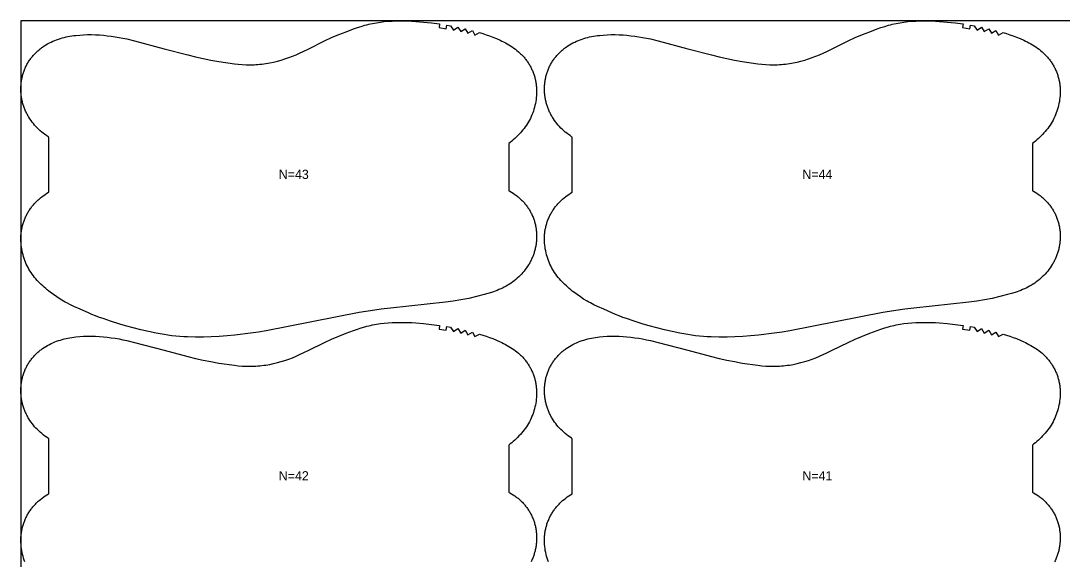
# Model space of a CAD drawing. Header units: inches. Extents: x 0 to 1970, y -81 to 1075.
# Drawn here: x 0 to 562, y 784 to 1075 of the extents above; entities that cross this region are included whole.
import ezdxf

# ---------------------------------------------------------------- set-up
doc = ezdxf.new("R2010")
doc.units = ezdxf.units.IN

msp = doc.modelspace()

# ---------------------------------------------------------------- linework, layer by layer
at = {"layer": '1'}
for points in [[(0.4971, -81.331), (1970.2823, -81.331), (1970.2823, 1074.6588), (0.4971, 1074.6588), (0.4971, -81.331)], [(107.0602, 1052.7719), (115.4704, 1051.5297), (117.5853, 1051.3058), (119.7046, 1051.1332), (121.827, 1051.0237), (122.8889, 1050.9962), (123.9511, 1050.9889), (125.0133, 1051.0028), (126.0752, 1051.0381), (127.1364, 1051.0943), (128.1964, 1051.171), (129.255, 1051.2679), (130.3115, 1051.3847), (131.3658, 1051.5211), (132.4172, 1051.6766), (133.4656, 1051.8509), (134.5106, 1052.0434), (136.5904, 1052.4812), (138.6554, 1052.9857), (140.7046, 1053.5526), (142.7368, 1054.1784), (144.7497, 1054.863), (146.7409, 1055.6071), (148.7078, 1056.4112), (150.6495, 1057.2736), (152.5706, 1058.1824), (155.5364, 1059.6588), (163.9892, 1063.8667), (167.8614, 1065.6212), (171.7808, 1067.2691), (175.7362, 1068.8258), (179.7258, 1070.2957), (181.734, 1070.9962), (183.754, 1071.6603), (185.7887, 1072.2729), (186.8126, 1072.5551), (187.8413, 1072.8188), (188.8752, 1073.0625), (189.9137, 1073.2862), (190.9566, 1073.4906), (192.0032, 1073.6762), (194.1059, 1073.9932), (196.2177, 1074.2415), (198.3353, 1074.4258), (200.457, 1074.5525), (202.5813, 1074.628), (204.707, 1074.6588), (206.8328, 1074.6505), (208.958, 1074.6039), (211.0819, 1074.5186), (213.2037, 1074.3944), (217.4395, 1074.0349), (221.6645, 1073.5578), (226.0163, 1072.9742), (225.7302, 1070.9948), (229.6433, 1070.3893), (229.9692, 1072.3626), (231.9407, 1072.026), (233.5365, 1069.7013), (235.8709, 1071.2818), (237.4015, 1068.9158), (239.7785, 1070.4284), (241.2357, 1068.017), (243.658, 1069.456), (245.042, 1067.0014), (247.5071, 1068.3669), (249.3283, 1067.8055), (251.1387, 1067.2112), (252.9358, 1066.5794), (254.7171, 1065.9055), (256.6828, 1065.0982), (258.6212, 1064.2274), (259.5788, 1063.7667), (260.5279, 1063.2883), (261.4679, 1062.7914), (262.3983, 1062.2756), (263.3182, 1061.7401), (264.2259, 1061.1836), (265.1191, 1060.605), (265.9959, 1060.0029), (266.8541, 1059.3761), (267.6915, 1058.7233), (268.5062, 1058.0432), (268.9044, 1057.6926), (269.2961, 1057.3346), (269.681, 1056.9693), (270.0591, 1056.5967), (270.4302, 1056.2169), (270.7942, 1055.8301), (271.1509, 1055.4365), (271.5003, 1055.0362), (271.8422, 1054.6293), (272.1764, 1054.2161), (272.5029, 1053.7967), (272.8216, 1053.3711), (273.1322, 1052.9397), (273.4347, 1052.5025), (273.729, 1052.0596), (274.0149, 1051.6113), (274.2923, 1051.1577), (274.5611, 1050.6989), (274.8211, 1050.2351), (275.0724, 1049.7665), (275.3147, 1049.2933), (275.548, 1048.8155), (275.7722, 1048.3335), (275.9873, 1047.8474), (276.1932, 1047.3573), (276.3897, 1046.8634), (276.5768, 1046.366), (276.7545, 1045.8652), (276.9226, 1045.3611), (277.081, 1044.854), (277.2298, 1044.344), (277.3687, 1043.8313), (277.4977, 1043.3161), (277.6167, 1042.7985), (277.7258, 1042.2788), (277.8248, 1041.7571), (277.9139, 1041.2336), (277.9932, 1040.7084), (278.0628, 1040.1819), (278.1226, 1039.654), (278.1728, 1039.1251), (278.2135, 1038.5953), (278.2447, 1038.0648), (278.2666, 1037.5338), (278.2823, 1036.4708), (278.2613, 1035.4078), (278.2041, 1034.3463), (278.1114, 1033.2877), (277.9837, 1032.2329), (277.8216, 1031.1828), (277.6256, 1030.1385), (277.3962, 1029.1006), (277.1342, 1028.0703), (276.84, 1027.0484), (276.5141, 1026.0358), (276.1572, 1025.0335), (275.7692, 1024.0428), (275.3503, 1023.0649), (274.9006, 1022.1013), (274.42, 1021.1532), (273.9086, 1020.2221), (273.3665, 1019.3091), (272.7938, 1018.4157), (272.1908, 1017.543), (271.5592, 1016.6905), (270.9009, 1015.8578), (270.2179, 1015.0443), (269.5122, 1014.2495), (268.7858, 1013.4727), (268.0406, 1012.7135), (267.2785, 1011.9712), (266.5014, 1011.2453), (265.7102, 1010.5353), (264.9056, 1009.8408), (264.0885, 1009.1611), (263.2823, 1008.5254), (263.2823, 983.1643), (263.8607, 982.8519), (264.7789, 982.3157), (265.6784, 981.7488), (266.5577, 981.1512), (266.9893, 980.8409), (267.4152, 980.5231), (267.8353, 980.1977), (268.2494, 979.8647), (268.6573, 979.5243), (269.0588, 979.1763), (269.4537, 978.8209), (269.8417, 978.458), (270.2228, 978.0877), (270.5968, 977.7101), (270.9635, 977.3253), (271.3227, 976.9336), (271.6743, 976.535), (272.0181, 976.1298), (272.3541, 975.7179), (272.682, 975.2996), (273.0016, 974.8751), (273.3129, 974.4444), (273.6156, 974.0077), (273.9097, 973.5652), (274.1949, 973.117), (274.4712, 972.6632), (274.7383, 972.2041), (274.9961, 971.7396), (275.2444, 971.27), (275.4833, 970.7956), (275.7126, 970.3164), (275.9324, 969.8327), (276.1426, 969.3447), (276.3431, 968.8526), (276.5339, 968.3567), (276.715, 967.8571), (276.8864, 967.354), (277.0479, 966.8477), (277.1997, 966.3383), (277.3415, 965.8261), (277.4735, 965.3112), (277.5955, 964.7939), (277.7075, 964.2744), (277.8095, 963.7529), (277.9015, 963.2296), (277.9834, 962.7047), (278.0553, 962.1783), (278.1173, 961.6507), (278.1694, 961.1219), (278.2116, 960.5923), (278.2439, 960.0619), (278.2665, 959.531), (278.2792, 958.9997), (278.2823, 958.4683), (278.2756, 957.9368), (278.2593, 957.4055), (278.2334, 956.8745), (278.1978, 956.344), (278.1527, 955.8143), (278.0981, 955.2854), (278.034, 954.7576), (277.9605, 954.231), (277.8775, 953.7059), (277.7851, 953.1823), (277.6832, 952.6606), (277.572, 952.1408), (277.4514, 951.6232), (277.3214, 951.1078), (277.1821, 950.595), (277.0335, 950.0849), (276.8756, 949.5777), (276.7084, 949.0735), (276.5319, 948.5725), (276.3462, 948.075), (276.1513, 947.581), (275.9471, 947.0909), (275.7338, 946.6046), (275.5114, 946.1224), (275.2801, 945.6444), (275.0401, 945.1706), (274.7916, 944.7012), (274.5347, 944.2362), (274.2695, 943.7758), (273.9962, 943.32), (273.426, 942.4227), (272.8254, 941.5452), (272.1956, 940.6882), (271.5378, 939.8526), (270.8534, 939.039), (270.1432, 938.248), (269.4081, 937.4803), (268.649, 936.7365), (267.8668, 936.017), (267.0623, 935.3226), (266.2365, 934.6537), (265.3901, 934.0109), (264.5241, 933.3948), (263.6397, 932.8054), (263.2823, 932.5825), (262.7379, 932.2428), (261.8197, 931.707), (260.8865, 931.1979), (259.9392, 930.7157), (258.9789, 930.2603), (258.0068, 929.8318), (257.0241, 929.4297), (256.0318, 929.052), (255.0311, 928.6961), (254.0232, 928.3595), (251.9904, 927.7342), (249.9427, 927.1559), (245.8268, 926.0875), (241.6857, 925.1311), (237.5176, 924.2931), (233.3256, 923.5847), (229.1143, 923.0078), (199.5194, 919.8724), (194.5572, 919.285), (191.0765, 918.873), (182.6835, 917.5132), (132.641, 907.5957), (128.4437, 906.9212), (124.2341, 906.3242), (115.7909, 905.3213), (111.5563, 904.9448), (107.3148, 904.6548), (103.0687, 904.4462), (98.8191, 904.3201), (94.5673, 904.285), (90.3171, 904.3732), (88.1941, 904.4748), (86.0734, 904.6178), (83.9561, 904.8032), (81.8431, 905.032), (79.7352, 905.3046), (77.6327, 905.6182), (73.4452, 906.3542), (69.2817, 907.2137), (65.1409, 908.1763), (61.0211, 909.2262), (56.9242, 910.3608), (53.7106, 911.314), (48.7976, 912.8611), (44.7639, 914.2085), (42.762, 914.9228), (40.7755, 915.6761), (38.8067, 916.4737), (36.8519, 917.3066), (32.4321, 919.285), (29.0873, 920.7822), (27.1704, 921.6999), (25.2802, 922.6685), (24.3479, 923.1769), (23.4247, 923.7018), (21.6052, 924.7991), (19.8217, 925.9556), (18.0741, 927.1667), (16.3631, 928.4292), (15.5, 929.1099), (14.6938, 929.7456), (13.8766, 930.4253), (13.0721, 931.1198), (12.2809, 931.8298), (11.5038, 932.5557), (10.7417, 933.298), (9.9965, 934.0572), (9.27, 934.834), (8.5643, 935.6288), (7.8814, 936.4423), (7.2231, 937.275), (6.5915, 938.1275), (5.9885, 939.0002), (5.4157, 939.8936), (4.8737, 940.8066), (4.3623, 941.7377), (3.8817, 942.6858), (3.432, 943.6494), (3.0131, 944.6273), (2.6251, 945.618), (2.2681, 946.6203), (1.9423, 947.6329), (1.6481, 948.6548), (1.386, 949.6851), (1.1567, 950.723), (0.9607, 951.7673), (0.7986, 952.8174), (0.6709, 953.8722), (0.5781, 954.9308), (0.521, 955.9923), (0.5, 957.0553), (0.5157, 958.1183), (0.5375, 958.6493), (0.5687, 959.1798), (0.6094, 959.7096), (0.6597, 960.2385), (0.7195, 960.7664), (0.789, 961.2929), (0.8683, 961.8181), (0.9575, 962.3416), (1.0565, 962.8633), (1.1655, 963.383), (1.2846, 963.9006), (1.4136, 964.4158), (1.5525, 964.9285), (1.7012, 965.4385), (1.8597, 965.9456), (2.0278, 966.4497), (2.2054, 966.9505), (2.3926, 967.4479), (2.5891, 967.9418), (2.795, 968.4319), (3.01, 968.918), (3.2343, 969.4), (3.4676, 969.8778), (3.7099, 970.351), (3.9611, 970.8196), (4.2212, 971.2834), (4.49, 971.7422), (4.7674, 972.1958), (5.0533, 972.6441), (5.3476, 973.087), (5.6501, 973.5242), (5.9607, 973.9556), (6.2794, 974.3812), (6.6059, 974.8006), (6.9401, 975.2138), (7.282, 975.6207), (7.6313, 976.021), (7.9881, 976.4146), (8.3521, 976.8014), (8.7232, 977.1812), (9.1012, 977.5538), (9.4862, 977.9191), (9.8779, 978.2771), (10.276, 978.6277), (11.0907, 979.3078), (11.9282, 979.9606), (12.7864, 980.5874), (13.6632, 981.1895), (14.5564, 981.7681), (15.464, 982.3246), (15.5, 982.3455), (15.5, 1011.998), (15.1426, 1012.2209), (14.2581, 1012.8103), (13.3922, 1013.4264), (12.5458, 1014.0692), (11.72, 1014.7381), (10.9155, 1015.4325), (10.1333, 1016.152), (9.3742, 1016.8958), (8.6391, 1017.6635), (7.9289, 1018.4545), (7.2444, 1019.2681), (6.5867, 1020.1037), (5.9569, 1020.9607), (5.3563, 1021.8382), (4.7861, 1022.7355), (4.5128, 1023.1913), (4.2476, 1023.6517), (3.9907, 1024.1167), (3.7421, 1024.5861), (3.5022, 1025.0599), (3.2709, 1025.5379), (3.0485, 1026.0201), (2.8352, 1026.5064), (2.631, 1026.9965), (2.4361, 1027.4905), (2.2503, 1027.988), (2.0739, 1028.489), (1.9067, 1028.9932), (1.7487, 1029.5004), (1.6001, 1030.0105), (1.4608, 1030.5233), (1.3309, 1031.0387), (1.2103, 1031.5563), (1.0991, 1032.0761), (0.9972, 1032.5978), (0.9048, 1033.1214), (0.8218, 1033.6465), (0.7483, 1034.1731), (0.6842, 1034.7009), (0.6296, 1035.2298), (0.5845, 1035.7595), (0.5489, 1036.29), (0.523, 1036.821), (0.5067, 1037.3523), (0.5, 1037.8838), (0.503, 1038.4152), (0.5158, 1038.9465), (0.5384, 1039.4774), (0.5707, 1040.0078), (0.6129, 1040.5374), (0.665, 1041.0662), (0.727, 1041.5938), (0.7989, 1042.1202), (0.8808, 1042.6451), (0.9728, 1043.1684), (1.0748, 1043.6899), (1.1868, 1044.2094), (1.3088, 1044.7267), (1.4407, 1045.2416), (1.5826, 1045.7538), (1.7343, 1046.2632), (1.8959, 1046.7695), (2.0673, 1047.2726), (2.2484, 1047.7722), (2.4392, 1048.2681), (2.6397, 1048.7602), (2.8499, 1049.2482), (3.0697, 1049.7319), (3.299, 1050.2111), (3.5379, 1050.6855), (3.7862, 1051.1551), (4.044, 1051.6196), (4.3111, 1052.0787), (4.5873, 1052.5325), (4.8726, 1052.9807), (5.1666, 1053.4232), (5.4694, 1053.8599), (5.7807, 1054.2906), (6.1003, 1054.7151), (6.4282, 1055.1334), (6.7641, 1055.5453), (7.108, 1055.9505), (7.4596, 1056.3491), (7.8188, 1056.7408), (8.1855, 1057.1256), (8.5594, 1057.5032), (8.9405, 1057.8735), (9.3286, 1058.2364), (9.7235, 1058.5918), (10.125, 1058.9398), (10.5328, 1059.2802), (10.9469, 1059.6132), (11.3671, 1059.9386), (11.793, 1060.2564), (12.2246, 1060.5667), (13.1039, 1061.1643), (14.0034, 1061.7312), (14.9216, 1062.2674), (15.8569, 1062.7725), (16.8079, 1063.2466), (17.7733, 1063.69), (18.752, 1064.1032), (19.7428, 1064.4868), (20.7445, 1064.8413), (21.756, 1065.1672), (22.7762, 1065.465), (23.8038, 1065.7353), (24.8379, 1065.9788), (25.8775, 1066.1965), (26.9222, 1066.3899), (27.9712, 1066.5602), (29.0238, 1066.7087), (30.0795, 1066.8369), (32.1971, 1067.0373), (34.3193, 1067.1704), (36.4439, 1067.239), (38.5692, 1067.2445), (40.6935, 1067.1883), (42.8154, 1067.0722), (44.9339, 1066.9004), (47.0482, 1066.6774), (49.1574, 1066.408), (51.2607, 1066.0959), (53.357, 1065.7411), (55.4451, 1065.3429), (57.5238, 1064.9002), (61.6539, 1063.8953), (77.6497, 1059.6588), (90.423, 1056.2758), (94.5576, 1055.2852), (98.7091, 1054.3685), (102.8773, 1053.5315), (107.0602, 1052.7719)], [(389.0602, 1052.7719), (397.4704, 1051.5297), (399.5853, 1051.3058), (401.7046, 1051.1332), (403.827, 1051.0237), (404.8889, 1050.9962), (405.9511, 1050.9889), (407.0133, 1051.0028), (408.0752, 1051.0381), (409.1364, 1051.0943), (410.1964, 1051.171), (411.255, 1051.2679), (412.3115, 1051.3847), (413.3658, 1051.5211), (414.4172, 1051.6766), (415.4656, 1051.8509), (416.5106, 1052.0434), (418.5904, 1052.4812), (420.6554, 1052.9857), (422.7046, 1053.5526), (424.7368, 1054.1784), (426.7497, 1054.863), (428.7409, 1055.6071), (430.7078, 1056.4112), (432.6495, 1057.2736), (434.5706, 1058.1824), (437.5364, 1059.6588), (445.9892, 1063.8667), (449.8614, 1065.6212), (453.7808, 1067.2691), (457.7362, 1068.8258), (461.7258, 1070.2957), (463.734, 1070.9962), (465.754, 1071.6603), (467.7887, 1072.2729), (468.8126, 1072.5551), (469.8413, 1072.8188), (470.8752, 1073.0625), (471.9137, 1073.2862), (472.9566, 1073.4906), (474.0032, 1073.6762), (476.1059, 1073.9932), (478.2177, 1074.2415), (480.3353, 1074.4258), (482.457, 1074.5525), (484.5813, 1074.628), (486.707, 1074.6588), (488.8328, 1074.6505), (490.958, 1074.6039), (493.0819, 1074.5186), (495.2037, 1074.3944), (499.4395, 1074.0349), (503.6645, 1073.5578), (508.0163, 1072.9742), (507.7302, 1070.9948), (511.6433, 1070.3893), (511.9692, 1072.3626), (513.9407, 1072.026), (515.5365, 1069.7013), (517.8709, 1071.2818), (519.4015, 1068.9158), (521.7785, 1070.4284), (523.2357, 1068.017), (525.658, 1069.456), (527.042, 1067.0014), (529.5071, 1068.3669), (531.3283, 1067.8055), (533.1387, 1067.2112), (534.9358, 1066.5794), (536.7171, 1065.9055), (538.6828, 1065.0982), (540.6212, 1064.2274), (541.5788, 1063.7667), (542.5279, 1063.2883), (543.4679, 1062.7914), (544.3983, 1062.2756), (545.3182, 1061.7401), (546.2259, 1061.1836), (547.1191, 1060.605), (547.9959, 1060.0029), (548.8541, 1059.3761), (549.6915, 1058.7233), (550.5062, 1058.0432), (550.9044, 1057.6926), (551.2961, 1057.3346), (551.681, 1056.9693), (552.0591, 1056.5967), (552.4302, 1056.2169), (552.7942, 1055.8301), (553.1509, 1055.4365), (553.5003, 1055.0362), (553.8422, 1054.6293), (554.1764, 1054.2161), (554.5029, 1053.7967), (554.8216, 1053.3711), (555.1322, 1052.9397), (555.4347, 1052.5025), (555.729, 1052.0596), (556.0149, 1051.6113), (556.2923, 1051.1577), (556.5611, 1050.6989), (556.8211, 1050.2351), (557.0724, 1049.7665), (557.3147, 1049.2933), (557.548, 1048.8155), (557.7722, 1048.3335), (557.9873, 1047.8474), (558.1932, 1047.3573), (558.3897, 1046.8634), (558.5768, 1046.366), (558.7545, 1045.8652), (558.9226, 1045.3611), (559.081, 1044.854), (559.2298, 1044.344), (559.3687, 1043.8313), (559.4977, 1043.3161), (559.6167, 1042.7985), (559.7258, 1042.2788), (559.8248, 1041.7571), (559.9139, 1041.2336), (559.9932, 1040.7084), (560.0628, 1040.1819), (560.1226, 1039.654), (560.1728, 1039.1251), (560.2135, 1038.5953), (560.2447, 1038.0648), (560.2666, 1037.5338), (560.2823, 1036.4708), (560.2613, 1035.4078), (560.2041, 1034.3463), (560.1114, 1033.2877), (559.9837, 1032.2329), (559.8216, 1031.1828), (559.6256, 1030.1385), (559.3962, 1029.1006), (559.1342, 1028.0703), (558.84, 1027.0484), (558.5141, 1026.0358), (558.1572, 1025.0335), (557.7692, 1024.0428), (557.3503, 1023.0649), (556.9006, 1022.1013), (556.42, 1021.1532), (555.9086, 1020.2221), (555.3665, 1019.3091), (554.7938, 1018.4157), (554.1908, 1017.543), (553.5592, 1016.6905), (552.9009, 1015.8578), (552.2179, 1015.0443), (551.5122, 1014.2495), (550.7858, 1013.4727), (550.0406, 1012.7135), (549.2785, 1011.9712), (548.5014, 1011.2453), (547.7102, 1010.5353), (546.9056, 1009.8408), (546.0885, 1009.1611), (545.2823, 1008.5254), (545.2823, 983.1643), (545.8607, 982.8519), (546.7789, 982.3157), (547.6784, 981.7488), (548.5577, 981.1512), (548.9893, 980.8409), (549.4152, 980.5231), (549.8353, 980.1977), (550.2494, 979.8647), (550.6573, 979.5243), (551.0588, 979.1763), (551.4537, 978.8209), (551.8417, 978.458), (552.2228, 978.0877), (552.5968, 977.7101), (552.9635, 977.3253), (553.3227, 976.9336), (553.6743, 976.535), (554.0181, 976.1298), (554.3541, 975.7179), (554.682, 975.2996), (555.0016, 974.8751), (555.3129, 974.4444), (555.6156, 974.0077), (555.9097, 973.5652), (556.1949, 973.117), (556.4712, 972.6632), (556.7383, 972.2041), (556.9961, 971.7396), (557.2444, 971.27), (557.4833, 970.7956), (557.7126, 970.3164), (557.9324, 969.8327), (558.1426, 969.3447), (558.3431, 968.8526), (558.5339, 968.3567), (558.715, 967.8571), (558.8864, 967.354), (559.0479, 966.8477), (559.1997, 966.3383), (559.3415, 965.8261), (559.4735, 965.3112), (559.5955, 964.7939), (559.7075, 964.2744), (559.8095, 963.7529), (559.9015, 963.2296), (559.9834, 962.7047), (560.0553, 962.1783), (560.1173, 961.6507), (560.1694, 961.1219), (560.2116, 960.5923), (560.2439, 960.0619), (560.2665, 959.531), (560.2792, 958.9997), (560.2823, 958.4683), (560.2756, 957.9368), (560.2593, 957.4055), (560.2334, 956.8745), (560.1978, 956.344), (560.1527, 955.8143), (560.0981, 955.2854), (560.034, 954.7576), (559.9605, 954.231), (559.8775, 953.7059), (559.7851, 953.1823), (559.6832, 952.6606), (559.572, 952.1408), (559.4514, 951.6232), (559.3214, 951.1078), (559.1821, 950.595), (559.0335, 950.0849), (558.8756, 949.5777), (558.7084, 949.0735), (558.5319, 948.5725), (558.3462, 948.075), (558.1513, 947.581), (557.9471, 947.0909), (557.7338, 946.6046), (557.5114, 946.1224), (557.2801, 945.6444), (557.0401, 945.1706), (556.7916, 944.7012), (556.5347, 944.2362), (556.2695, 943.7758), (555.9962, 943.32), (555.426, 942.4227), (554.8254, 941.5452), (554.1956, 940.6882), (553.5378, 939.8526), (552.8534, 939.039), (552.1432, 938.248), (551.4081, 937.4803), (550.649, 936.7365), (549.8668, 936.017), (549.0623, 935.3226), (548.2365, 934.6537), (547.3901, 934.0109), (546.5241, 933.3948), (545.6397, 932.8054), (545.2823, 932.5825), (544.7379, 932.2428), (543.8197, 931.707), (542.8865, 931.1979), (541.9392, 930.7157), (540.9789, 930.2603), (540.0068, 929.8318), (539.0241, 929.4297), (538.0318, 929.052), (537.0311, 928.6961), (536.0232, 928.3595), (533.9904, 927.7342), (531.9427, 927.1559), (527.8268, 926.0875), (523.6857, 925.1311), (519.5176, 924.2931), (515.3256, 923.5847), (511.1143, 923.0078), (481.5194, 919.8724), (476.5572, 919.285), (473.0765, 918.873), (464.6835, 917.5132), (414.641, 907.5957), (410.4437, 906.9212), (406.2341, 906.3242), (397.7909, 905.3213), (393.5563, 904.9448), (389.3148, 904.6548), (385.0687, 904.4462), (380.8191, 904.3201), (376.5673, 904.285), (372.3171, 904.3732), (370.1941, 904.4748), (368.0734, 904.6178), (365.9561, 904.8032), (363.8431, 905.032), (361.7352, 905.3046), (359.6327, 905.6182), (355.4452, 906.3542), (351.2817, 907.2137), (347.1409, 908.1763), (343.0211, 909.2262), (338.9242, 910.3608), (335.7106, 911.314), (330.7976, 912.8611), (326.7639, 914.2085), (324.762, 914.9228), (322.7755, 915.6761), (320.8067, 916.4737), (318.8519, 917.3066), (314.4321, 919.285), (311.0873, 920.7822), (309.1704, 921.6999), (307.2802, 922.6685), (306.3479, 923.1769), (305.4247, 923.7018), (303.6052, 924.7991), (301.8217, 925.9556), (300.0741, 927.1667), (298.3631, 928.4292), (297.5, 929.1099), (296.6938, 929.7456), (295.8766, 930.4253), (295.0721, 931.1198), (294.2809, 931.8298), (293.5038, 932.5557), (292.7417, 933.298), (291.9965, 934.0572), (291.27, 934.834), (290.5643, 935.6288), (289.8814, 936.4423), (289.2231, 937.275), (288.5915, 938.1275), (287.9885, 939.0002), (287.4157, 939.8936), (286.8737, 940.8066), (286.3623, 941.7377), (285.8817, 942.6858), (285.432, 943.6494), (285.0131, 944.6273), (284.6251, 945.618), (284.2681, 946.6203), (283.9423, 947.6329), (283.6481, 948.6548), (283.386, 949.6851), (283.1567, 950.723), (282.9607, 951.7673), (282.7986, 952.8174), (282.6709, 953.8722), (282.5781, 954.9308), (282.521, 955.9923), (282.5, 957.0553), (282.5157, 958.1183), (282.5375, 958.6493), (282.5687, 959.1798), (282.6094, 959.7096), (282.6597, 960.2385), (282.7195, 960.7664), (282.789, 961.2929), (282.8683, 961.8181), (282.9575, 962.3416), (283.0565, 962.8633), (283.1655, 963.383), (283.2846, 963.9006), (283.4136, 964.4158), (283.5525, 964.9285), (283.7012, 965.4385), (283.8597, 965.9456), (284.0278, 966.4497), (284.2054, 966.9505), (284.3926, 967.4479), (284.5891, 967.9418), (284.795, 968.4319), (285.01, 968.918), (285.2343, 969.4), (285.4676, 969.8778), (285.7099, 970.351), (285.9611, 970.8196), (286.2212, 971.2834), (286.49, 971.7422), (286.7674, 972.1958), (287.0533, 972.6441), (287.3476, 973.087), (287.6501, 973.5242), (287.9607, 973.9556), (288.2794, 974.3812), (288.6059, 974.8006), (288.9401, 975.2138), (289.282, 975.6207), (289.6313, 976.021), (289.9881, 976.4146), (290.3521, 976.8014), (290.7232, 977.1812), (291.1012, 977.5538), (291.4862, 977.9191), (291.8779, 978.2771), (292.276, 978.6277), (293.0907, 979.3078), (293.9282, 979.9606), (294.7864, 980.5874), (295.6632, 981.1895), (296.5564, 981.7681), (297.464, 982.3246), (297.5, 982.3455), (297.5, 1011.998), (297.1426, 1012.2209), (296.2581, 1012.8103), (295.3922, 1013.4264), (294.5458, 1014.0692), (293.72, 1014.7381), (292.9155, 1015.4325), (292.1333, 1016.152), (291.3742, 1016.8958), (290.6391, 1017.6635), (289.9289, 1018.4545), (289.2444, 1019.2681), (288.5867, 1020.1037), (287.9569, 1020.9607), (287.3563, 1021.8382), (286.7861, 1022.7355), (286.5128, 1023.1913), (286.2476, 1023.6517), (285.9907, 1024.1167), (285.7421, 1024.5861), (285.5022, 1025.0599), (285.2709, 1025.5379), (285.0485, 1026.0201), (284.8352, 1026.5064), (284.631, 1026.9965), (284.4361, 1027.4905), (284.2503, 1027.988), (284.0739, 1028.489), (283.9067, 1028.9932), (283.7487, 1029.5004), (283.6001, 1030.0105), (283.4608, 1030.5233), (283.3309, 1031.0387), (283.2103, 1031.5563), (283.0991, 1032.0761), (282.9972, 1032.5978), (282.9048, 1033.1214), (282.8218, 1033.6465), (282.7483, 1034.1731), (282.6842, 1034.7009), (282.6296, 1035.2298), (282.5845, 1035.7595), (282.5489, 1036.29), (282.523, 1036.821), (282.5067, 1037.3523), (282.5, 1037.8838), (282.503, 1038.4152), (282.5158, 1038.9465), (282.5384, 1039.4774), (282.5707, 1040.0078), (282.6129, 1040.5374), (282.665, 1041.0662), (282.727, 1041.5938), (282.7989, 1042.1202), (282.8808, 1042.6451), (282.9728, 1043.1684), (283.0748, 1043.6899), (283.1868, 1044.2094), (283.3088, 1044.7267), (283.4407, 1045.2416), (283.5826, 1045.7538), (283.7343, 1046.2632), (283.8959, 1046.7695), (284.0673, 1047.2726), (284.2484, 1047.7722), (284.4392, 1048.2681), (284.6397, 1048.7602), (284.8499, 1049.2482), (285.0697, 1049.7319), (285.299, 1050.2111), (285.5379, 1050.6855), (285.7862, 1051.1551), (286.044, 1051.6196), (286.3111, 1052.0787), (286.5873, 1052.5325), (286.8726, 1052.9807), (287.1666, 1053.4232), (287.4694, 1053.8599), (287.7807, 1054.2906), (288.1003, 1054.7151), (288.4282, 1055.1334), (288.7641, 1055.5453), (289.108, 1055.9505), (289.4596, 1056.3491), (289.8188, 1056.7408), (290.1855, 1057.1256), (290.5594, 1057.5032), (290.9405, 1057.8735), (291.3286, 1058.2364), (291.7235, 1058.5918), (292.125, 1058.9398), (292.5328, 1059.2802), (292.9469, 1059.6132), (293.3671, 1059.9386), (293.793, 1060.2564), (294.2246, 1060.5667), (295.1039, 1061.1643), (296.0034, 1061.7312), (296.9216, 1062.2674), (297.8569, 1062.7725), (298.8079, 1063.2466), (299.7733, 1063.69), (300.752, 1064.1032), (301.7428, 1064.4868), (302.7445, 1064.8413), (303.756, 1065.1672), (304.7762, 1065.465), (305.8038, 1065.7353), (306.8379, 1065.9788), (307.8775, 1066.1965), (308.9222, 1066.3899), (309.9712, 1066.5602), (311.0238, 1066.7087), (312.0795, 1066.8369), (314.1971, 1067.0373), (316.3193, 1067.1704), (318.4439, 1067.239), (320.5692, 1067.2445), (322.6935, 1067.1883), (324.8154, 1067.0722), (326.9339, 1066.9004), (329.0482, 1066.6774), (331.1574, 1066.408), (333.2607, 1066.0959), (335.357, 1065.7411), (337.4451, 1065.3429), (339.5238, 1064.9002), (343.6539, 1063.8953), (359.6497, 1059.6588), (372.423, 1056.2758), (376.5576, 1055.2852), (380.7091, 1054.3685), (384.8773, 1053.5315), (389.0602, 1052.7719)]]:
    msp.add_lwpolyline(points, close=True, dxfattribs=at)
for points in [[(2.6251, 783.161), (2.2681, 784.1633), (1.9423, 785.1759), (1.6481, 786.1978), (1.386, 787.2281), (1.1567, 788.266), (0.9607, 789.3103), (0.7986, 790.3604), (0.6709, 791.4152), (0.5781, 792.4738), (0.521, 793.5353), (0.5, 794.5983), (0.5157, 795.6613), (0.5375, 796.1923), (0.5687, 796.7228), (0.6094, 797.2526), (0.6597, 797.7815), (0.7195, 798.3094), (0.789, 798.8359), (0.8683, 799.3611), (0.9575, 799.8846), (1.0565, 800.4063), (1.1655, 800.926), (1.2846, 801.4436), (1.4136, 801.9588), (1.5525, 802.4715), (1.7012, 802.9815), (1.8597, 803.4886), (2.0278, 803.9927), (2.2054, 804.4935), (2.3926, 804.9909), (2.5891, 805.4848), (2.795, 805.9749), (3.01, 806.461), (3.2343, 806.943), (3.4676, 807.4208), (3.7099, 807.894), (3.9611, 808.3626), (4.2212, 808.8264), (4.49, 809.2852), (4.7674, 809.7388), (5.0533, 810.1871), (5.3476, 810.63), (5.6501, 811.0672), (5.9607, 811.4986), (6.2794, 811.9242), (6.6059, 812.3436), (6.9401, 812.7568), (7.282, 813.1637), (7.6313, 813.564), (7.9881, 813.9576), (8.3521, 814.3444), (8.7232, 814.7242), (9.1012, 815.0968), (9.4862, 815.4621), (9.8779, 815.8201), (10.276, 816.1707), (11.0907, 816.8508), (11.9282, 817.5036), (12.7864, 818.1304), (13.6632, 818.7325), (14.5564, 819.3111), (15.464, 819.8676), (15.5, 819.8885), (15.5, 849.541), (15.1426, 849.7639), (14.2581, 850.3533), (13.3922, 850.9694), (12.5458, 851.6122), (11.72, 852.2811), (10.9155, 852.9755), (10.1333, 853.695), (9.3742, 854.4388), (8.6391, 855.2065), (7.9289, 855.9975), (7.2444, 856.8111), (6.5867, 857.6467), (5.9569, 858.5037), (5.3563, 859.3812), (4.7861, 860.2785), (4.5128, 860.7343), (4.2476, 861.1947), (3.9907, 861.6597), (3.7421, 862.1291), (3.5022, 862.6029), (3.2709, 863.0809), (3.0485, 863.5631), (2.8352, 864.0494), (2.631, 864.5395), (2.4361, 865.0335), (2.2503, 865.531), (2.0739, 866.032), (1.9067, 866.5362), (1.7487, 867.0434), (1.6001, 867.5535), (1.4608, 868.0663), (1.3309, 868.5817), (1.2103, 869.0993), (1.0991, 869.6191), (0.9972, 870.1408), (0.9048, 870.6644), (0.8218, 871.1895), (0.7483, 871.7161), (0.6842, 872.2439), (0.6296, 872.7728), (0.5845, 873.3025), (0.5489, 873.833), (0.523, 874.364), (0.5067, 874.8953), (0.5, 875.4268), (0.503, 875.9582), (0.5158, 876.4895), (0.5384, 877.0204), (0.5707, 877.5508), (0.6129, 878.0804), (0.665, 878.6092), (0.727, 879.1368), (0.7989, 879.6632), (0.8808, 880.1881), (0.9728, 880.7114), (1.0748, 881.2329), (1.1868, 881.7524), (1.3088, 882.2697), (1.4407, 882.7846), (1.5826, 883.2968), (1.7343, 883.8062), (1.8959, 884.3125), (2.0673, 884.8156), (2.2484, 885.3152), (2.4392, 885.8111), (2.6397, 886.3032), (2.8499, 886.7912), (3.0697, 887.2749), (3.299, 887.7541), (3.5379, 888.2285), (3.7862, 888.6981), (4.044, 889.1626), (4.3111, 889.6217), (4.5873, 890.0755), (4.8726, 890.5237), (5.1666, 890.9662), (5.4694, 891.4029), (5.7807, 891.8336), (6.1003, 892.2581), (6.4282, 892.6764), (6.7641, 893.0883), (7.108, 893.4935), (7.4596, 893.8921), (7.8188, 894.2838), (8.1855, 894.6686), (8.5594, 895.0462), (8.9405, 895.4165), (9.3286, 895.7794), (9.7235, 896.1348), (10.125, 896.4828), (10.5328, 896.8232), (10.9469, 897.1562), (11.3671, 897.4816), (11.793, 897.7994), (12.2246, 898.1097), (13.1039, 898.7073), (14.0034, 899.2742), (14.9216, 899.8104), (15.8569, 900.3155), (16.8079, 900.7896), (17.7733, 901.233), (18.752, 901.6462), (19.7428, 902.0298), (20.7445, 902.3843), (21.756, 902.7102), (22.7762, 903.008), (23.8038, 903.2783), (24.8379, 903.5218), (25.8775, 903.7395), (26.9222, 903.9329), (27.9712, 904.1032), (29.0238, 904.2517), (30.0795, 904.3799), (32.1971, 904.5803), (34.3193, 904.7134), (36.4439, 904.782), (38.5692, 904.7875), (40.6935, 904.7313), (42.8154, 904.6152), (44.9339, 904.4434), (47.0482, 904.2204), (49.1574, 903.951), (51.2607, 903.6389), (53.357, 903.2841), (55.4451, 902.8859), (57.5238, 902.4432), (61.6539, 901.4383), (77.6497, 897.2018), (90.423, 893.8188), (94.5576, 892.8282), (98.7091, 891.9115), (102.8773, 891.0745), (107.0602, 890.3149), (107.0602, 890.3149), (115.4704, 889.0727), (117.5853, 888.8488), (119.7046, 888.6762), (121.827, 888.5667), (122.8889, 888.5392), (123.9511, 888.5319), (125.0133, 888.5458), (126.0752, 888.5811), (127.1364, 888.6373), (128.1964, 888.714), (129.255, 888.8109), (130.3115, 888.9277), (131.3658, 889.0641), (132.4172, 889.2196), (133.4656, 889.3939), (134.5106, 889.5864), (136.5904, 890.0242), (138.6554, 890.5287), (140.7046, 891.0956), (142.7368, 891.7214), (144.7497, 892.406), (146.7409, 893.1501), (148.7078, 893.9542), (150.6495, 894.8166), (152.5706, 895.7254), (155.5364, 897.2018), (163.9892, 901.4097), (167.8614, 903.1642), (171.7808, 904.8121), (175.7362, 906.3688), (179.7258, 907.8387), (181.734, 908.5392), (183.754, 909.2033), (185.7887, 909.8159), (186.8126, 910.0981), (187.8413, 910.3618), (188.8752, 910.6055), (189.9137, 910.8292), (190.9566, 911.0336), (192.0032, 911.2192), (194.1059, 911.5362), (196.2177, 911.7845), (198.3353, 911.9688), (200.457, 912.0955), (202.5813, 912.171), (204.707, 912.2018), (206.8328, 912.1935), (208.958, 912.1469), (211.0819, 912.0616), (213.2037, 911.9374), (217.4395, 911.5779), (221.6645, 911.1008), (226.0163, 910.5172), (225.7302, 908.5378), (229.6433, 907.9323), (229.9692, 909.9056), (231.9407, 909.569), (233.5365, 907.2443), (235.8709, 908.8248), (237.4015, 906.4588), (239.7785, 907.9714), (241.2357, 905.56), (243.658, 906.999), (245.042, 904.5444), (247.5071, 905.9099), (249.3283, 905.3485), (251.1387, 904.7542), (252.9358, 904.1224), (254.7171, 903.4485), (256.6828, 902.6412), (258.6212, 901.7704), (259.5788, 901.3097), (260.5279, 900.8313), (261.4679, 900.3344), (262.3983, 899.8186), (263.3182, 899.2831), (264.2259, 898.7266), (265.1191, 898.148), (265.9959, 897.5459), (266.8541, 896.9191), (267.6915, 896.2663), (268.5062, 895.5862), (268.9044, 895.2356), (269.2961, 894.8776), (269.681, 894.5123), (270.0591, 894.1397), (270.4302, 893.7599), (270.7942, 893.3731), (271.1509, 892.9795), (271.5003, 892.5792), (271.8422, 892.1723), (272.1764, 891.7591), (272.5029, 891.3397), (272.8216, 890.9141), (273.1322, 890.4827), (273.4347, 890.0455), (273.729, 889.6026), (274.0149, 889.1543), (274.2923, 888.7007), (274.5611, 888.2419), (274.8211, 887.7781), (275.0724, 887.3095), (275.3147, 886.8363), (275.548, 886.3585), (275.7722, 885.8765), (275.9873, 885.3904), (276.1932, 884.9003), (276.3897, 884.4064), (276.5768, 883.909), (276.7545, 883.4082), (276.9226, 882.9041), (277.081, 882.397), (277.2298, 881.887), (277.3687, 881.3743), (277.4977, 880.8591), (277.6167, 880.3415), (277.7258, 879.8218), (277.8248, 879.3001), (277.9139, 878.7766), (277.9932, 878.2514), (278.0628, 877.7249), (278.1226, 877.197), (278.1728, 876.6681), (278.2135, 876.1383), (278.2447, 875.6078), (278.2666, 875.0768), (278.2823, 874.0138), (278.2613, 872.9508), (278.2041, 871.8893), (278.1114, 870.8307), (277.9837, 869.7759), (277.8216, 868.7258), (277.6256, 867.6815), (277.3962, 866.6436), (277.1342, 865.6133), (276.84, 864.5914), (276.5141, 863.5788), (276.1572, 862.5765), (275.7692, 861.5858), (275.3503, 860.6079), (274.9006, 859.6443), (274.42, 858.6962), (273.9086, 857.7651), (273.3665, 856.8521), (272.7938, 855.9587), (272.1908, 855.086), (271.5592, 854.2335), (270.9009, 853.4008), (270.2179, 852.5873), (269.5122, 851.7925), (268.7858, 851.0157), (268.0406, 850.2565), (267.2785, 849.5142), (266.5014, 848.7883), (265.7102, 848.0783), (264.9056, 847.3838), (264.0885, 846.7041), (263.2823, 846.0684), (263.2823, 820.7073), (263.8607, 820.3949), (264.7789, 819.8587), (265.6784, 819.2918), (266.5577, 818.6942), (266.9893, 818.3839), (267.4152, 818.0661), (267.8353, 817.7407), (268.2494, 817.4077), (268.6573, 817.0673), (269.0588, 816.7193), (269.4537, 816.3639), (269.8417, 816.001), (270.2228, 815.6307), (270.5968, 815.2531), (270.9635, 814.8683), (271.3227, 814.4766), (271.6743, 814.078), (272.0181, 813.6728), (272.3541, 813.2609), (272.682, 812.8426), (273.0016, 812.4181), (273.3129, 811.9874), (273.6156, 811.5507), (273.9097, 811.1082), (274.1949, 810.66), (274.4712, 810.2062), (274.7383, 809.7471), (274.9961, 809.2826), (275.2444, 808.813), (275.4833, 808.3386), (275.7126, 807.8594), (275.9324, 807.3757), (276.1426, 806.8877), (276.3431, 806.3956), (276.5339, 805.8997), (276.715, 805.4001), (276.8864, 804.897), (277.0479, 804.3907), (277.1997, 803.8813), (277.3415, 803.3691), (277.4735, 802.8542), (277.5955, 802.3369), (277.7075, 801.8174), (277.8095, 801.2959), (277.9015, 800.7726), (277.9834, 800.2477), (278.0553, 799.7213), (278.1173, 799.1937), (278.1694, 798.6649), (278.2116, 798.1353), (278.2439, 797.6049), (278.2665, 797.074), (278.2792, 796.5427), (278.2823, 796.0113), (278.2756, 795.4798), (278.2593, 794.9485), (278.2334, 794.4175), (278.1978, 793.887), (278.1527, 793.3573), (278.0981, 792.8284), (278.034, 792.3006), (277.9605, 791.774), (277.8775, 791.2489), (277.7851, 790.7253), (277.6832, 790.2036), (277.572, 789.6838), (277.4514, 789.1662), (277.3214, 788.6508), (277.1821, 788.138), (277.0335, 787.6279), (276.8756, 787.1207), (276.7084, 786.6165), (276.5319, 786.1155), (276.3462, 785.618), (276.1513, 785.124), (275.9471, 784.6339), (275.7338, 784.1476), (275.5114, 783.6654), (275.2801, 783.1874)], [(284.6251, 783.161), (284.2681, 784.1633), (283.9423, 785.1759), (283.6481, 786.1978), (283.386, 787.2281), (283.1567, 788.266), (282.9607, 789.3103), (282.7986, 790.3604), (282.6709, 791.4152), (282.5781, 792.4738), (282.521, 793.5353), (282.5, 794.5983), (282.5157, 795.6613), (282.5375, 796.1923), (282.5687, 796.7228), (282.6094, 797.2526), (282.6597, 797.7815), (282.7195, 798.3094), (282.789, 798.8359), (282.8683, 799.3611), (282.9575, 799.8846), (283.0565, 800.4063), (283.1655, 800.926), (283.2846, 801.4436), (283.4136, 801.9588), (283.5525, 802.4715), (283.7012, 802.9815), (283.8597, 803.4886), (284.0278, 803.9927), (284.2054, 804.4935), (284.3926, 804.9909), (284.5891, 805.4848), (284.795, 805.9749), (285.01, 806.461), (285.2343, 806.943), (285.4676, 807.4208), (285.7099, 807.894), (285.9611, 808.3626), (286.2212, 808.8264), (286.49, 809.2852), (286.7674, 809.7388), (287.0533, 810.1871), (287.3476, 810.63), (287.6501, 811.0672), (287.9607, 811.4986), (288.2794, 811.9242), (288.6059, 812.3436), (288.9401, 812.7568), (289.282, 813.1637), (289.6313, 813.564), (289.9881, 813.9576), (290.3521, 814.3444), (290.7232, 814.7242), (291.1012, 815.0968), (291.4862, 815.4621), (291.8779, 815.8201), (292.276, 816.1707), (293.0907, 816.8508), (293.9282, 817.5036), (294.7864, 818.1304), (295.6632, 818.7325), (296.5564, 819.3111), (297.464, 819.8676), (297.5, 819.8885), (297.5, 849.541), (297.1426, 849.7639), (296.2581, 850.3533), (295.3922, 850.9694), (294.5458, 851.6122), (293.72, 852.2811), (292.9155, 852.9755), (292.1333, 853.695), (291.3742, 854.4388), (290.6391, 855.2065), (289.9289, 855.9975), (289.2444, 856.8111), (288.5867, 857.6467), (287.9569, 858.5037), (287.3563, 859.3812), (286.7861, 860.2785), (286.5128, 860.7343), (286.2476, 861.1947), (285.9907, 861.6597), (285.7421, 862.1291), (285.5022, 862.6029), (285.2709, 863.0809), (285.0485, 863.5631), (284.8352, 864.0494), (284.631, 864.5395), (284.4361, 865.0335), (284.2503, 865.531), (284.0739, 866.032), (283.9067, 866.5362), (283.7487, 867.0434), (283.6001, 867.5535), (283.4608, 868.0663), (283.3309, 868.5817), (283.2103, 869.0993), (283.0991, 869.6191), (282.9972, 870.1408), (282.9048, 870.6644), (282.8218, 871.1895), (282.7483, 871.7161), (282.6842, 872.2439), (282.6296, 872.7728), (282.5845, 873.3025), (282.5489, 873.833), (282.523, 874.364), (282.5067, 874.8953), (282.5, 875.4268), (282.503, 875.9582), (282.5158, 876.4895), (282.5384, 877.0204), (282.5707, 877.5508), (282.6129, 878.0804), (282.665, 878.6092), (282.727, 879.1368), (282.7989, 879.6632), (282.8808, 880.1881), (282.9728, 880.7114), (283.0748, 881.2329), (283.1868, 881.7524), (283.3088, 882.2697), (283.4407, 882.7846), (283.5826, 883.2968), (283.7343, 883.8062), (283.8959, 884.3125), (284.0673, 884.8156), (284.2484, 885.3152), (284.4392, 885.8111), (284.6397, 886.3032), (284.8499, 886.7912), (285.0697, 887.2749), (285.299, 887.7541), (285.5379, 888.2285), (285.7862, 888.6981), (286.044, 889.1626), (286.3111, 889.6217), (286.5873, 890.0755), (286.8726, 890.5237), (287.1666, 890.9662), (287.4694, 891.4029), (287.7807, 891.8336), (288.1003, 892.2581), (288.4282, 892.6764), (288.7641, 893.0883), (289.108, 893.4935), (289.4596, 893.8921), (289.8188, 894.2838), (290.1855, 894.6686), (290.5594, 895.0462), (290.9405, 895.4165), (291.3286, 895.7794), (291.7235, 896.1348), (292.125, 896.4828), (292.5328, 896.8232), (292.9469, 897.1562), (293.3671, 897.4816), (293.793, 897.7994), (294.2246, 898.1097), (295.1039, 898.7073), (296.0034, 899.2742), (296.9216, 899.8104), (297.8569, 900.3155), (298.8079, 900.7896), (299.7733, 901.233), (300.752, 901.6462), (301.7428, 902.0298), (302.7445, 902.3843), (303.756, 902.7102), (304.7762, 903.008), (305.8038, 903.2783), (306.8379, 903.5218), (307.8775, 903.7395), (308.9222, 903.9329), (309.9712, 904.1032), (311.0238, 904.2517), (312.0795, 904.3799), (314.1971, 904.5803), (316.3193, 904.7134), (318.4439, 904.782), (320.5692, 904.7875), (322.6935, 904.7313), (324.8154, 904.6152), (326.9339, 904.4434), (329.0482, 904.2204), (331.1574, 903.951), (333.2607, 903.6389), (335.357, 903.2841), (337.4451, 902.8859), (339.5238, 902.4432), (343.6539, 901.4383), (359.6497, 897.2018), (372.423, 893.8188), (376.5576, 892.8282), (380.7091, 891.9115), (384.8773, 891.0745), (389.0602, 890.3149), (389.0602, 890.3149), (397.4704, 889.0727), (399.5853, 888.8488), (401.7046, 888.6762), (403.827, 888.5667), (404.8889, 888.5392), (405.9511, 888.5319), (407.0133, 888.5458), (408.0752, 888.5811), (409.1364, 888.6373), (410.1964, 888.714), (411.255, 888.8109), (412.3115, 888.9277), (413.3658, 889.0641), (414.4172, 889.2196), (415.4656, 889.3939), (416.5106, 889.5864), (418.5904, 890.0242), (420.6554, 890.5287), (422.7046, 891.0956), (424.7368, 891.7214), (426.7497, 892.406), (428.7409, 893.1501), (430.7078, 893.9542), (432.6495, 894.8166), (434.5706, 895.7254), (437.5364, 897.2018), (445.9892, 901.4097), (449.8614, 903.1642), (453.7808, 904.8121), (457.7362, 906.3688), (461.7258, 907.8387), (463.734, 908.5392), (465.754, 909.2033), (467.7887, 909.8159), (468.8126, 910.0981), (469.8413, 910.3618), (470.8752, 910.6055), (471.9137, 910.8292), (472.9566, 911.0336), (474.0032, 911.2192), (476.1059, 911.5362), (478.2177, 911.7845), (480.3353, 911.9688), (482.457, 912.0955), (484.5813, 912.171), (486.707, 912.2018), (488.8328, 912.1935), (490.958, 912.1469), (493.0819, 912.0616), (495.2037, 911.9374), (499.4395, 911.5779), (503.6645, 911.1008), (508.0163, 910.5172), (507.7302, 908.5378), (511.6433, 907.9323), (511.9692, 909.9056), (513.9407, 909.569), (515.5365, 907.2443), (517.8709, 908.8248), (519.4015, 906.4588), (521.7785, 907.9714), (523.2357, 905.56), (525.658, 906.999), (527.042, 904.5444), (529.5071, 905.9099), (531.3283, 905.3485), (533.1387, 904.7542), (534.9358, 904.1224), (536.7171, 903.4485), (538.6828, 902.6412), (540.6212, 901.7704), (541.5788, 901.3097), (542.5279, 900.8313), (543.4679, 900.3344), (544.3983, 899.8186), (545.3182, 899.2831), (546.2259, 898.7266), (547.1191, 898.148), (547.9959, 897.5459), (548.8541, 896.9191), (549.6915, 896.2663), (550.5062, 895.5862), (550.9044, 895.2356), (551.2961, 894.8776), (551.681, 894.5123), (552.0591, 894.1397), (552.4302, 893.7599), (552.7942, 893.3731), (553.1509, 892.9795), (553.5003, 892.5792), (553.8422, 892.1723), (554.1764, 891.7591), (554.5029, 891.3397), (554.8216, 890.9141), (555.1322, 890.4827), (555.4347, 890.0455), (555.729, 889.6026), (556.0149, 889.1543), (556.2923, 888.7007), (556.5611, 888.2419), (556.8211, 887.7781), (557.0724, 887.3095), (557.3147, 886.8363), (557.548, 886.3585), (557.7722, 885.8765), (557.9873, 885.3904), (558.1932, 884.9003), (558.3897, 884.4064), (558.5768, 883.909), (558.7545, 883.4082), (558.9226, 882.9041), (559.081, 882.397), (559.2298, 881.887), (559.3687, 881.3743), (559.4977, 880.8591), (559.6167, 880.3415), (559.7258, 879.8218), (559.8248, 879.3001), (559.9139, 878.7766), (559.9932, 878.2514), (560.0628, 877.7249), (560.1226, 877.197), (560.1728, 876.6681), (560.2135, 876.1383), (560.2447, 875.6078), (560.2666, 875.0768), (560.2823, 874.0138), (560.2613, 872.9508), (560.2041, 871.8893), (560.1114, 870.8307), (559.9837, 869.7759), (559.8216, 868.7258), (559.6256, 867.6815), (559.3962, 866.6436), (559.1342, 865.6133), (558.84, 864.5914), (558.5141, 863.5788), (558.1572, 862.5765), (557.7692, 861.5858), (557.3503, 860.6079), (556.9006, 859.6443), (556.42, 858.6962), (555.9086, 857.7651), (555.3665, 856.8521), (554.7938, 855.9587), (554.1908, 855.086), (553.5592, 854.2335), (552.9009, 853.4008), (552.2179, 852.5873), (551.5122, 851.7925), (550.7858, 851.0157), (550.0406, 850.2565), (549.2785, 849.5142), (548.5014, 848.7883), (547.7102, 848.0783), (546.9056, 847.3838), (546.0885, 846.7041), (545.2823, 846.0684), (545.2823, 820.7073), (545.8607, 820.3949), (546.7789, 819.8587), (547.6784, 819.2918), (548.5577, 818.6942), (548.9893, 818.3839), (549.4152, 818.0661), (549.8353, 817.7407), (550.2494, 817.4077), (550.6573, 817.0673), (551.0588, 816.7193), (551.4537, 816.3639), (551.8417, 816.001), (552.2228, 815.6307), (552.5968, 815.2531), (552.9635, 814.8683), (553.3227, 814.4766), (553.6743, 814.078), (554.0181, 813.6728), (554.3541, 813.2609), (554.682, 812.8426), (555.0016, 812.4181), (555.3129, 811.9874), (555.6156, 811.5507), (555.9097, 811.1082), (556.1949, 810.66), (556.4712, 810.2062), (556.7383, 809.7471), (556.9961, 809.2826), (557.2444, 808.813), (557.4833, 808.3386), (557.7126, 807.8594), (557.9324, 807.3757), (558.1426, 806.8877), (558.3431, 806.3956), (558.5339, 805.8997), (558.715, 805.4001), (558.8864, 804.897), (559.0479, 804.3907), (559.1997, 803.8813), (559.3415, 803.3691), (559.4735, 802.8542), (559.5955, 802.3369), (559.7075, 801.8174), (559.8095, 801.2959), (559.9015, 800.7726), (559.9834, 800.2477), (560.0553, 799.7213), (560.1173, 799.1937), (560.1694, 798.6649), (560.2116, 798.1353), (560.2439, 797.6049), (560.2665, 797.074), (560.2792, 796.5427), (560.2823, 796.0113), (560.2756, 795.4798), (560.2593, 794.9485), (560.2334, 794.4175), (560.1978, 793.887), (560.1527, 793.3573), (560.0981, 792.8284), (560.034, 792.3006), (559.9605, 791.774), (559.8775, 791.2489), (559.7851, 790.7253), (559.6832, 790.2036), (559.572, 789.6838), (559.4514, 789.1662), (559.3214, 788.6508), (559.1821, 788.138), (559.0335, 787.6279), (558.8756, 787.1207), (558.7084, 786.6165), (558.5319, 786.1155), (558.3462, 785.618), (558.1513, 785.124), (557.9471, 784.6339), (557.7338, 784.1476), (557.5114, 783.6654), (557.2801, 783.1874)]]:
    msp.add_lwpolyline(points, dxfattribs=at)

# ---------------------------------------------------------------- texts
for s, p in [('N=43', (139.3911, 989.4719)), ('N=44', (421.3911, 989.4719)), ('N=42', (139.3911, 827.0149)), ('N=41', (421.3911, 827.0149))]:
    msp.add_text(s, height=5, dxfattribs=at).set_placement(p)

doc.saveas('drawing.dxf')
